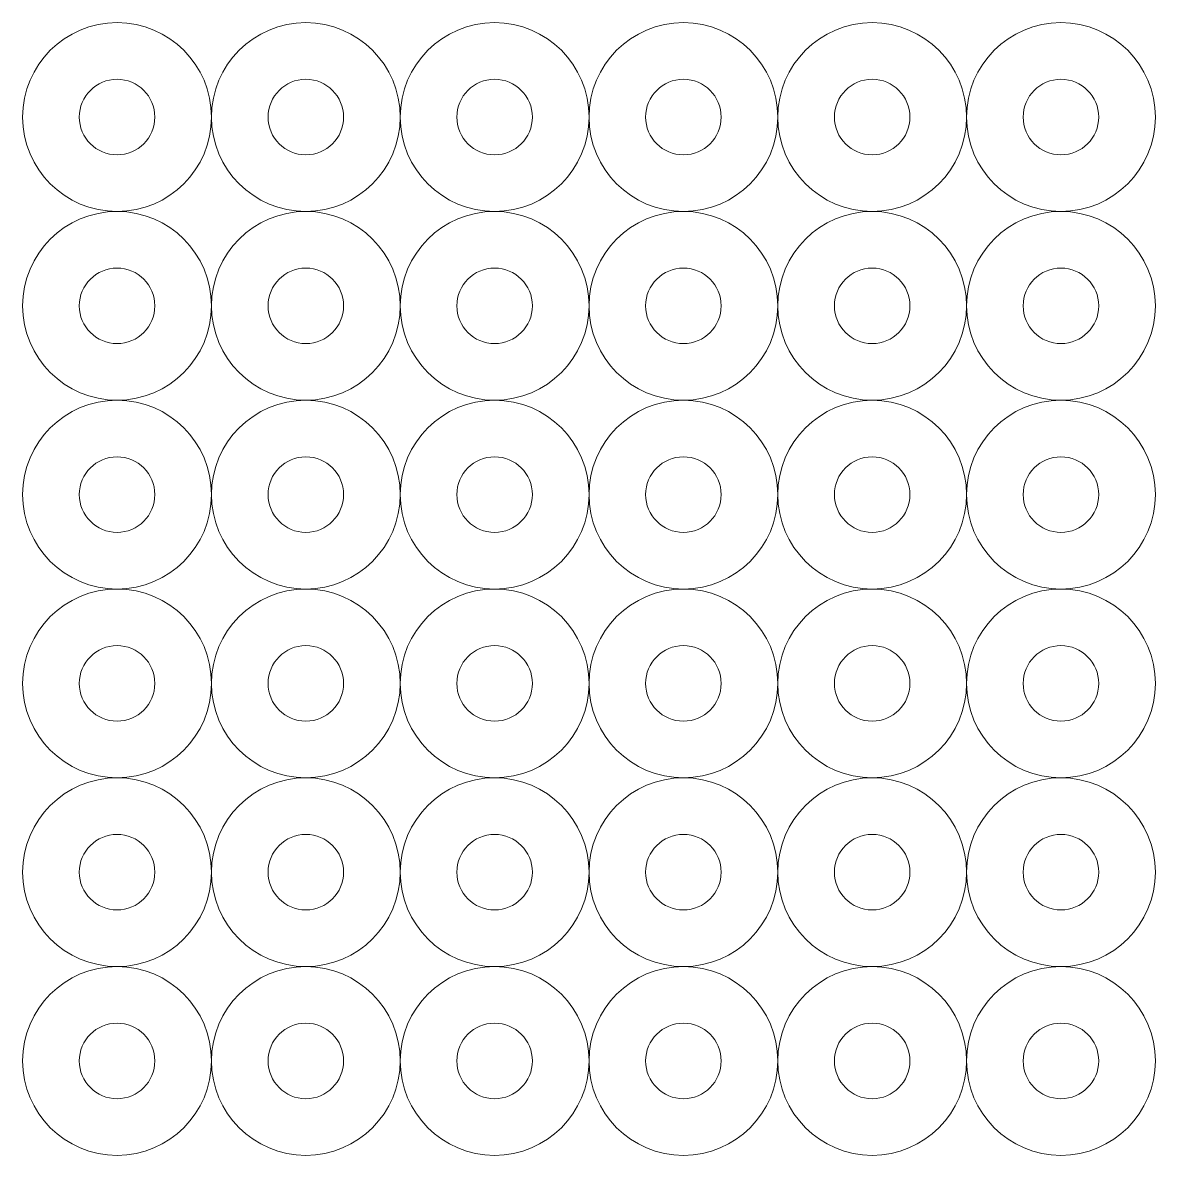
# Model space of a CAD drawing. Header units: millimetres. Extents: x -4 to 44, y -4 to 44.
import ezdxf

# ---------------------------------------------------------------- set-up
doc = ezdxf.new("R2010")
doc.units = ezdxf.units.MM
doc.layers.get('0').update_dxf_attribs({"color": 1, "linetype": 'CONTINUOUS', "lineweight": 0})

msp = doc.modelspace()

# ---------------------------------------------------------------- linework, layer by layer
for centre, radius in [((0, 40), 4), ((8, 40), 4), ((16, 40), 4), ((24, 40), 4), ((32, 40), 4), ((40, 40), 4), ((0, 40), 1.6), ((8, 40), 1.6), ((16, 40), 1.6), ((24, 40), 1.6), ((32, 40), 1.6), ((40, 40), 1.6), ((0, 32), 4), ((8, 32), 4), ((16, 32), 4), ((24, 32), 4), ((32, 32), 4), ((40, 32), 4), ((0, 32), 1.6), ((8, 32), 1.6), ((16, 32), 1.6), ((24, 32), 1.6), ((32, 32), 1.6), ((40, 32), 1.6), ((0, 24), 4), ((8, 24), 4), ((16, 24), 4), ((24, 24), 4), ((32, 24), 4), ((40, 24), 4), ((0, 24), 1.6), ((8, 24), 1.6), ((16, 24), 1.6), ((24, 24), 1.6), ((32, 24), 1.6), ((40, 24), 1.6), ((0, 16), 4), ((8, 16), 4), ((16, 16), 4), ((24, 16), 4), ((32, 16), 4), ((40, 16), 4), ((0, 16), 1.6), ((8, 16), 1.6), ((16, 16), 1.6), ((24, 16), 1.6), ((32, 16), 1.6), ((40, 16), 1.6), ((0, 8), 4), ((8, 8), 4), ((16, 8), 4), ((24, 8), 4), ((32, 8), 4), ((40, 8), 4), ((0, 8), 1.6), ((8, 8), 1.6), ((16, 8), 1.6), ((24, 8), 1.6), ((32, 8), 1.6), ((40, 8), 1.6), ((0, 0), 4), ((8, 0), 4), ((16, 0), 4), ((24, 0), 4), ((32, 0), 4), ((40, 0), 4), ((0, 0), 1.6), ((8, 0), 1.6), ((16, 0), 1.6), ((24, 0), 1.6), ((32, 0), 1.6), ((40, 0), 1.6)]:
    msp.add_circle(centre, radius)

doc.saveas('drawing.dxf')
